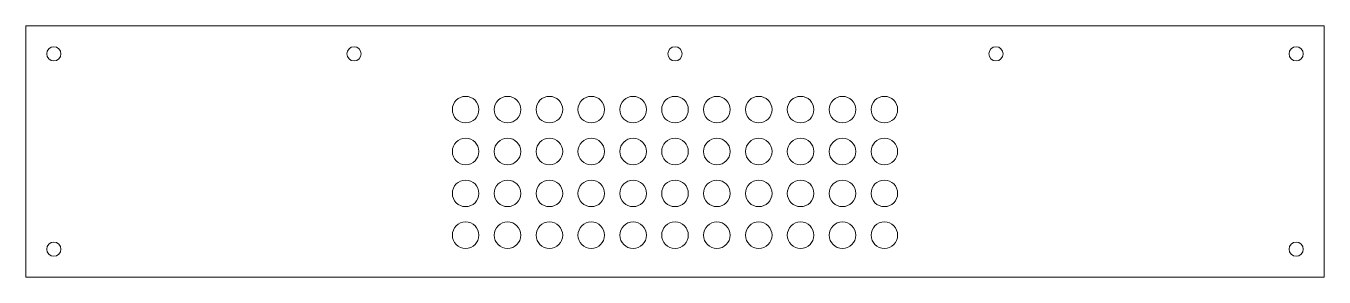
# Model space of a CAD drawing. Header units: millimetres. Extents: x -232 to 232, y -45 to 45.
import ezdxf

# ---------------------------------------------------------------- set-up
doc = ezdxf.new("R2010")
doc.units = ezdxf.units.MM

msp = doc.modelspace()

# ---------------------------------------------------------------- linework, layer by layer
at = {"color": 7, "linetype": 'Continuous', "lineweight": 15}
for p, q in [((-232.5, 45), (-232.5, -45)), ((232.5, 45), (-232.5, 45)), ((232.5, -45), (232.5, 45)), ((-232.5, -45), (232.5, -45))]:
    msp.add_line(p, q, dxfattribs=at)
for centre, radius in [((-222.5, 35), 2.55), ((-114.97, 35), 2.55), ((0, 35), 2.55), ((114.97, 35), 2.55), ((222.5, 35), 2.55), ((-75, 15), 4.76), ((-60, 15), 4.76), ((-45, 15), 4.76), ((-30, 15), 4.76), ((-15, 15), 4.76), ((0, 15), 4.76), ((15, 15), 4.76), ((30, 15), 4.76), ((45, 15), 4.76), ((60, 15), 4.76), ((75, 15), 4.76), ((-75, 0), 4.76), ((-60, 0), 4.76), ((-45, 0), 4.76), ((-30, 0), 4.76), ((-15, 0), 4.76), ((0, 0), 4.76), ((15, 0), 4.76), ((30, 0), 4.76), ((45, 0), 4.76), ((60, 0), 4.76), ((75, 0), 4.76), ((-75, -15), 4.76), ((-60, -15), 4.76), ((-45, -15), 4.76), ((-30, -15), 4.76), ((-15, -15), 4.76), ((0, -15), 4.76), ((15, -15), 4.76), ((30, -15), 4.76), ((45, -15), 4.76), ((60, -15), 4.76), ((75, -15), 4.76), ((-75, -30), 4.76), ((-60, -30), 4.76), ((-45, -30), 4.76), ((-30, -30), 4.76), ((-15, -30), 4.76), ((0, -30), 4.76), ((15, -30), 4.76), ((30, -30), 4.76), ((45, -30), 4.76), ((60, -30), 4.76), ((75, -30), 4.76), ((-222.5, -35), 2.55), ((222.5, -35), 2.55)]:
    msp.add_circle(centre, radius, dxfattribs=at)

doc.saveas('drawing.dxf')
